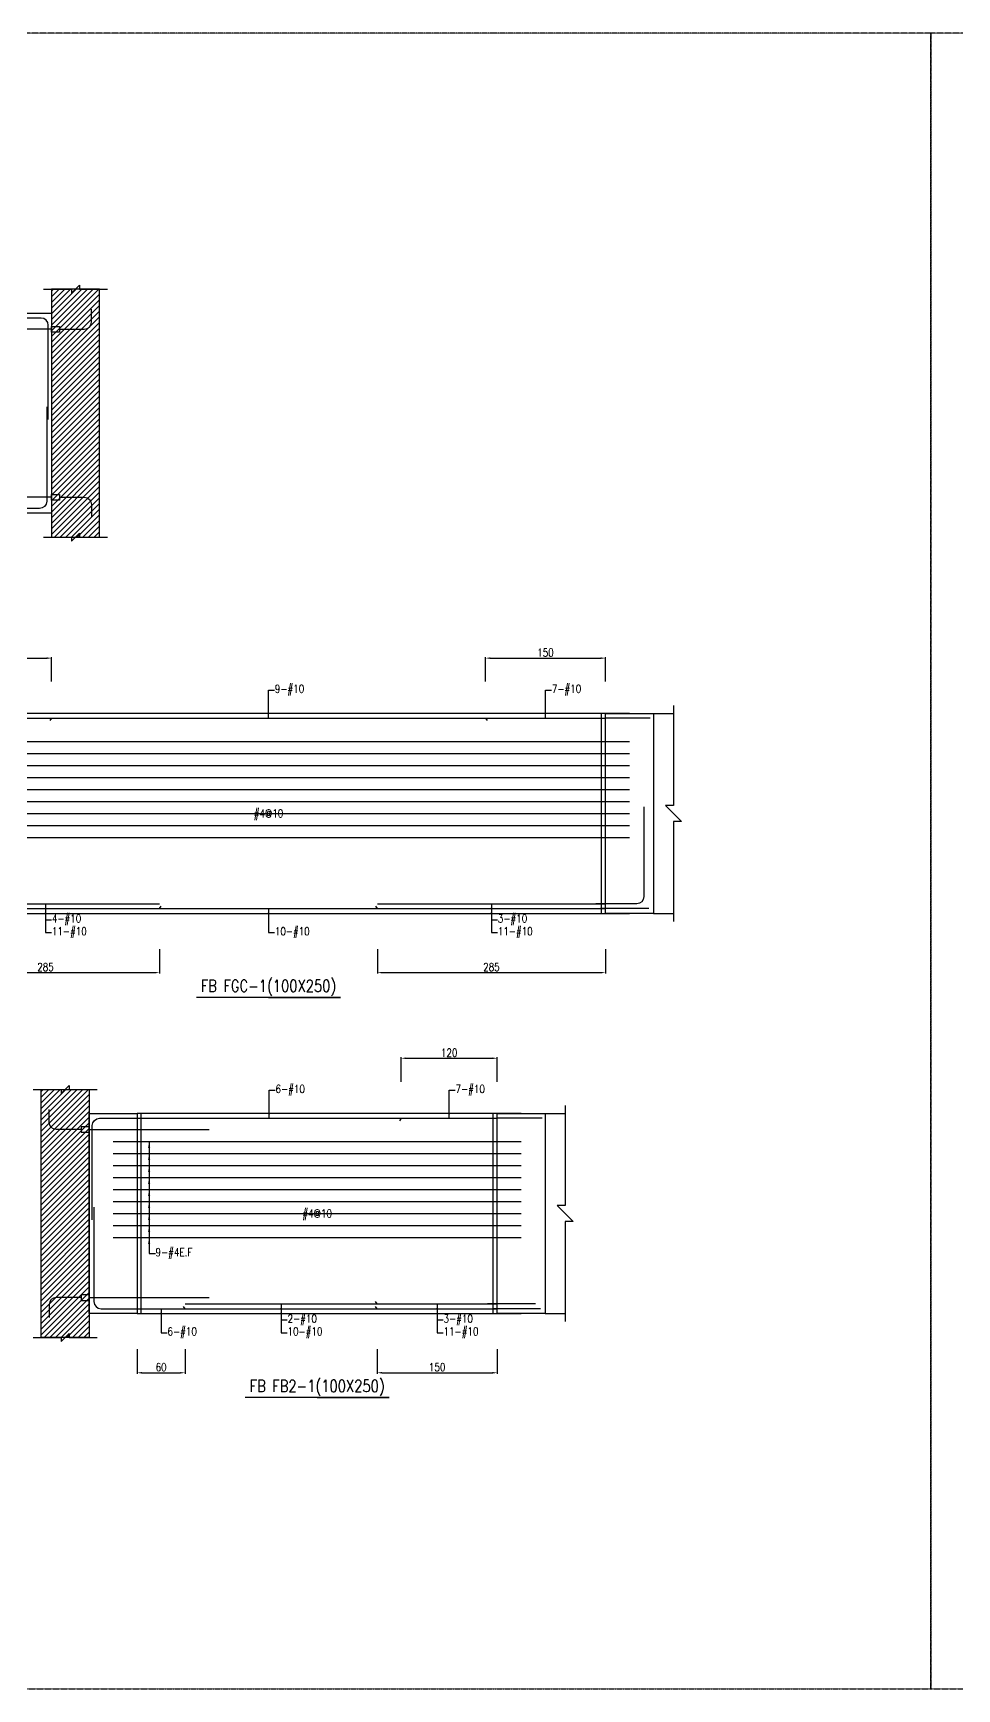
# Model space of a CAD drawing. Header units: millimetres. Extents: x 0 to 84580, y -12276 to 4373.
# Drawn here: x 2107 to 3262, y 0 to 2069 of the extents above; entities that cross this region are included whole.
import ezdxf
from ezdxf.enums import TextEntityAlignment as Align

# ---------------------------------------------------------------- set-up
doc = ezdxf.new("R2010")
doc.units = ezdxf.units.MM
doc.header["$MEASUREMENT"] = 0
doc.linetypes.add('CENTER', pattern=[2, 1.25, -0.25, 0.25, -0.25])
for name, color, linetype in [('S-DIM', 2, 'Continuous'), ('S-GRID', 1, 'CENTER'), ('S-LEADER', 2, 'Continuous'), ('S-RC', 130, 'Continuous'), ('S-REINF', 6, 'Continuous'), ('S-TEXT', 2, 'Continuous'), ('連續壁', 2, 'Continuous')]:
    doc.layers.add(name, color=color, linetype=linetype)
doc.styles.add('CS4', font='romans.shx', dxfattribs={"width": 0.8, "bigfont": 'lsp.shx'})
doc.styles.get("Standard").update_dxf_attribs({"font": 'arial.ttf'})
doc.dimstyles.new('ISO-25', dxfattribs={"dimtxt": 2.5, "dimasz": 2.5, "dimexe": 1.25, "dimexo": 0.625, "dimtad": 1, "dimtxsty": 'Standard', "dimcen": 2.5, "dimadec": 0, "dimazin": 0, "dimtfac": 1, "dimtmove": 0, "dimatfit": 3, "dimfxl": 0, "dimarcsym": 0})

# ---------------------------------------------------------------- blocks, each defined once
blk = doc.blocks.new('*D17')
at = {"layer": 'DEFPOINTS', "color": 0, "transparency": 16777216}
for p in [(2130, 1288), (1980, 1258), (2130, 1258)]:
    blk.add_point(p, dxfattribs=at)
at = {"layer": 'S-DIM', "color": 0, "lineweight": -2, "transparency": 16777216}
for p, q in [((1980, 1258.625), (1980, 1289.25)), ((1986, 1288), (2124, 1288)), ((2130, 1258.625), (2130, 1289.25))]:
    blk.add_line(p, q, dxfattribs=at)
at = {"layer": 'S-DIM', "color": 0, "transparency": 16777216}
for points in [[(1986, 1289), (1986, 1287), (1980, 1288)], [(2124, 1289), (2124, 1287), (2130, 1288)]]:
    blk.add_solid(points, dxfattribs=at)
at = {"layer": 'S-DIM', "color": 0, "transparency": 16777216, "insert": (2055, 1295), "char_height": 10, "attachment_point": 5, "style": 'CS4'}
blk.add_mtext('150', dxfattribs=at)
blk = doc.blocks.new('*D18')
at = {"layer": 'DEFPOINTS', "color": 0, "transparency": 16777216}
for p in [(2822.3, 1288), (2672.3, 1258), (2822.3, 1258)]:
    blk.add_point(p, dxfattribs=at)
at = {"layer": 'S-DIM', "color": 0, "lineweight": -2, "transparency": 16777216}
for p, q in [((2672.3, 1258.625), (2672.3, 1289.25)), ((2678.3, 1288), (2816.3, 1288)), ((2822.3, 1258.625), (2822.3, 1289.25))]:
    blk.add_line(p, q, dxfattribs=at)
at = {"layer": 'S-DIM', "color": 0, "transparency": 16777216}
for points in [[(2678.3, 1289), (2678.3, 1287), (2672.3, 1288)], [(2816.3, 1289), (2816.3, 1287), (2822.3, 1288)]]:
    blk.add_solid(points, dxfattribs=at)
at = {"layer": 'S-DIM', "color": 0, "transparency": 16777216, "insert": (2747.3, 1295), "char_height": 10, "attachment_point": 5, "style": 'CS4'}
blk.add_mtext('150', dxfattribs=at)
blk = doc.blocks.new('*D19')
at = {"layer": 'DEFPOINTS', "color": 0, "transparency": 16777216}
for p in [(1980, 925), (2265, 925), (2265, 895)]:
    blk.add_point(p, dxfattribs=at)
at = {"layer": 'S-DIM', "color": 0, "lineweight": -2, "transparency": 16777216}
for p, q in [((1980, 924.375), (1980, 893.75)), ((2265, 924.375), (2265, 893.75)), ((1986, 895), (2259, 895))]:
    blk.add_line(p, q, dxfattribs=at)
at = {"layer": 'S-DIM', "color": 0, "transparency": 16777216}
for points in [[(1986, 896), (1986, 894), (1980, 895)], [(2259, 896), (2259, 894), (2265, 895)]]:
    blk.add_solid(points, dxfattribs=at)
at = {"layer": 'S-DIM', "color": 0, "transparency": 16777216, "insert": (2122.5, 902), "char_height": 10, "attachment_point": 5, "style": 'CS4'}
blk.add_mtext('285', dxfattribs=at)
blk = doc.blocks.new('*D20')
at = {"layer": 'DEFPOINTS', "color": 0, "transparency": 16777216}
for p in [(2537.3, 925), (2822.3, 925), (2822.3, 895)]:
    blk.add_point(p, dxfattribs=at)
at = {"layer": 'S-DIM', "color": 0, "lineweight": -2, "transparency": 16777216}
for p, q in [((2537.3, 924.375), (2537.3, 893.75)), ((2822.3, 924.375), (2822.3, 893.75)), ((2543.3, 895), (2816.3, 895))]:
    blk.add_line(p, q, dxfattribs=at)
at = {"layer": 'S-DIM', "color": 0, "transparency": 16777216}
for points in [[(2543.3, 896), (2543.3, 894), (2537.3, 895)], [(2816.3, 896), (2816.3, 894), (2822.3, 895)]]:
    blk.add_solid(points, dxfattribs=at)
at = {"layer": 'S-DIM', "color": 0, "transparency": 16777216, "insert": (2679.8, 902), "char_height": 10, "attachment_point": 5, "style": 'CS4'}
blk.add_mtext('285', dxfattribs=at)
blk = doc.blocks.new('*D59')
at = {"layer": 'DEFPOINTS', "color": 0, "transparency": 16777216}
for p in [(2687, 788), (2567, 758), (2687, 758)]:
    blk.add_point(p, dxfattribs=at)
at = {"layer": 'S-DIM', "color": 0, "lineweight": -2, "transparency": 16777216}
for p, q in [((2567, 758.625), (2567, 789.25)), ((2573, 788), (2681, 788)), ((2687, 758.625), (2687, 789.25))]:
    blk.add_line(p, q, dxfattribs=at)
at = {"layer": 'S-DIM', "color": 0, "transparency": 16777216}
for points in [[(2573, 789), (2573, 787), (2567, 788)], [(2681, 789), (2681, 787), (2687, 788)]]:
    blk.add_solid(points, dxfattribs=at)
at = {"layer": 'S-DIM', "color": 0, "transparency": 16777216, "insert": (2627, 795), "char_height": 10, "attachment_point": 5, "style": 'CS4'}
blk.add_mtext('120', dxfattribs=at)
blk = doc.blocks.new('*D11')
at = {"layer": 'DEFPOINTS', "color": 0, "transparency": 16777216}
for p in [(2237, 425), (2297, 425), (2297, 395)]:
    blk.add_point(p, dxfattribs=at)
at = {"layer": 'S-DIM', "color": 0, "lineweight": -2, "transparency": 16777216}
for p, q in [((2237, 424.375), (2237, 393.75)), ((2297, 424.375), (2297, 393.75)), ((2243, 395), (2291, 395))]:
    blk.add_line(p, q, dxfattribs=at)
at = {"layer": 'S-DIM', "color": 0, "transparency": 16777216}
for points in [[(2243, 396), (2243, 394), (2237, 395)], [(2291, 396), (2291, 394), (2297, 395)]]:
    blk.add_solid(points, dxfattribs=at)
at = {"layer": 'S-DIM', "color": 0, "transparency": 16777216, "insert": (2267, 402), "char_height": 10, "attachment_point": 5, "style": 'CS4'}
blk.add_mtext('60', dxfattribs=at)
blk = doc.blocks.new('*D12')
at = {"layer": 'DEFPOINTS', "color": 0, "transparency": 16777216}
for p in [(2537, 425), (2687, 425), (2687, 395)]:
    blk.add_point(p, dxfattribs=at)
at = {"layer": 'S-DIM', "color": 0, "lineweight": -2, "transparency": 16777216}
for p, q in [((2537, 424.375), (2537, 393.75)), ((2687, 424.375), (2687, 393.75)), ((2543, 395), (2681, 395))]:
    blk.add_line(p, q, dxfattribs=at)
at = {"layer": 'S-DIM', "color": 0, "transparency": 16777216}
for points in [[(2543, 396), (2543, 394), (2537, 395)], [(2681, 396), (2681, 394), (2687, 395)]]:
    blk.add_solid(points, dxfattribs=at)
at = {"layer": 'S-DIM', "color": 0, "transparency": 16777216, "insert": (2612, 402), "char_height": 10, "attachment_point": 5, "style": 'CS4'}
blk.add_mtext('150', dxfattribs=at)

msp = doc.modelspace()

# ---------------------------------------------------------------- hatches: boundary and pattern name
at = {"layer": '連續壁'}
h = msp.add_hatch(dxfattribs=at)
h.set_pattern_fill('ANSI31', color=256, scale=40, style=0)
h.set_pattern_definition([(45, (2010, 0), (-3.535534, 3.535534), [])])
h.paths.add_polyline_path([(2190, 1439), (2130, 1439), (2130, 1749), (2190, 1749)], flags=16)
h = msp.add_hatch(dxfattribs=at)
h.set_pattern_fill('ANSI31', color=256, scale=40, style=0)
h.set_pattern_definition([(45, (1997, -1000), (-3.535534, 3.535534), [])])
h.paths.add_polyline_path([(2177, 439), (2117, 439), (2117, 749), (2177, 749)], flags=16)

# ---------------------------------------------------------------- linework, layer by layer
for p, q in [((2882.3, 1219), (2907.3, 1219)), ((2882.3, 969), (2907.3, 969)), ((2747, 719), (2772, 719)), ((2747, 469), (2772, 469))]:
    msp.add_line(p, q)
at = {"layer": 'S-GRID'}
for points in [[(0, 0), (3229, 0), (3229, 2069), (0, 2069), (0, 0)], [(3229, 0), (6458, 0), (6458, 2069), (3229, 2069), (3229, 0)]]:
    msp.add_lwpolyline(points, dxfattribs=at)
at = {"layer": 'S-RC'}
for points in [[(2120, 1749), (2155, 1748.993), (2154.999, 1743.993), (2165.001, 1753.991), (2165, 1748.991), (2200, 1748.984)], [(2130, 1439), (2190, 1439), (2190, 1749), (2130, 1749), (2130, 1439)], [(2130, 1469), (2070, 1469), (2070, 1719), (2130, 1719), (2130, 1469)], [(2130, 1699), (1980, 1699)], [(2130, 1702.5), (2140, 1702.5), (2140, 1695.5), (2130, 1695.5), (2130, 1702.5)], [(2130, 1492.5), (2140, 1492.5), (2140, 1485.5), (2130, 1485.5), (2130, 1492.5)], [(2130, 1489), (1980, 1489)], [(2120, 1439), (2155, 1438.993), (2154.999, 1433.993), (2165.001, 1443.991), (2165, 1438.991), (2200, 1438.984)], [(2907.3, 1229), (2907.3, 1104), (2897.3, 1104), (2917.3, 1084), (2907.3, 1084), (2907.3, 959)], [(2852.3, 1219), (1980, 1219)], [(2882.3, 969), (2822.3, 969), (2822.3, 1219), (2882.3, 1219), (2882.3, 969)], [(1980, 969), (2852.3, 969)], [(2401.15, 864), (2491.15, 864), (2311.15, 864)], [(2107, 749), (2142, 748.993), (2141.999, 743.993), (2152.001, 753.991), (2152, 748.991), (2187, 748.984)], [(2177, 439), (2117, 439), (2117, 749), (2177, 749), (2177, 439)], [(2772, 729), (2772, 604), (2762, 604), (2782, 584), (2772, 584), (2772, 459)], [(2237, 469), (2177, 469), (2177, 719), (2237, 719), (2237, 469)], [(2717, 719), (2237, 719)], [(2747, 469), (2687, 469), (2687, 719), (2747, 719), (2747, 469)], [(2177, 702.5), (2167, 702.5), (2167, 695.5), (2177, 695.5), (2177, 702.5)], [(2177, 699), (2327, 699)], [(2177, 492.5), (2167, 492.5), (2167, 485.5), (2177, 485.5), (2177, 492.5)], [(2177, 489), (2327, 489)], [(2237, 469), (2717, 469)], [(2107, 439), (2142, 438.993), (2141.999, 433.993), (2152.001, 443.991), (2152, 438.991), (2187, 438.984)], [(2462, 364), (2552, 364), (2372, 364)]]:
    msp.add_lwpolyline(points, dxfattribs=at)
for points in [[(2140, 1699), (2171, 1699, 0.41421356), (2180, 1708), (2180, 1724)], [(2140, 1489), (2171, 1489, -0.41421356), (2180, 1480), (2180, 1464)], [(2167, 699), (2136, 699, -0.41421356), (2127, 708), (2127, 724)], [(2167, 489), (2136, 489, 0.41421356), (2127, 480), (2127, 464)]]:
    msp.add_lwpolyline(points, format="xyb", dxfattribs=at)
at = {"layer": 'S-REINF'}
for points in [[(2126, 1586), (2126, 1704, 0.41421356), (2117, 1713), (2070, 1713)], [(2124, 1602), (2124, 1484, -0.41421356), (2115, 1475), (2064, 1475)], [(2870.3, 1102), (2870.3, 990, -0.41421356), (2861.3, 981), (2810.3, 981)], [(2181, 586), (2181, 704, -0.41421356), (2190, 713), (2237, 713)], [(2183, 602), (2183, 484, 0.41421356), (2192, 475), (2237, 475)]]:
    msp.add_lwpolyline(points, format="xyb", dxfattribs=at)
for points in [[(1980, 1213), (2130, 1213)], [(2130, 1213), (2128, 1210)], [(2130, 1213), (2672.3, 1213)], [(2672.3, 1213), (2674.3, 1210)], [(2672.3, 1213), (2822.3, 1213)], [(2878.3, 1213), (2822.3, 1213)], [(1980, 981), (2265, 981)], [(1980, 975), (2265, 975)], [(2265, 975), (2267, 978)], [(2265, 975), (2537.3, 975)], [(2537.3, 975), (2535.3, 978)], [(2537.3, 981), (2822.3, 981)], [(2537.3, 975), (2822.3, 975)], [(2876.3, 975), (2816.3, 975)], [(2237, 713), (2567, 713)], [(2567, 713), (2565, 710)], [(2567, 713), (2687, 713)], [(2743, 713), (2687, 713)], [(2297, 475), (2295, 478)], [(2297, 481), (2537, 481)], [(2537, 481), (2535, 484)], [(2537, 475), (2535, 478)], [(2537, 481), (2687, 481)], [(2735, 481), (2675, 481)], [(2237, 475), (2297, 475)], [(2297, 475), (2537, 475)], [(2537, 475), (2687, 475)], [(2741, 475), (2681, 475)]]:
    msp.add_lwpolyline(points, dxfattribs=at)
at = {"layer": 'S-REINF', "color": 1}
for points in [[(2817.344, 969), (2817.344, 1219)], [(1950, 1184), (2852.3, 1184)], [(1950, 1169), (2852.3, 1169)], [(1950, 1154), (2852.3, 1154)], [(1950, 1139), (2852.3, 1139)], [(1950, 1124), (2852.3, 1124)], [(1950, 1109), (2852.3, 1109)], [(1950, 1094), (2852.3, 1094)], [(1950, 1079), (2852.3, 1079)], [(1950, 1064), (2852.3, 1064)], [(2242, 469), (2242, 719)], [(2682, 469), (2682, 719)], [(2207, 684), (2717, 684)], [(2207, 669), (2717, 669)], [(2207, 654), (2717, 654)], [(2207, 639), (2717, 639)], [(2207, 624), (2717, 624)], [(2207, 609), (2717, 609)], [(2207, 594), (2717, 594)], [(2207, 579), (2717, 579)], [(2207, 564), (2717, 564)]]:
    msp.add_lwpolyline(points, dxfattribs=at)

# ---------------------------------------------------------------- texts
at = {"layer": 'S-LEADER', "char_height": 10, "attachment_point": 4, "style": 'CS4'}
for s, insert in [('9-#10', (2409.15, 1248)), ('7-#10', (2755.3, 1248)), ('4-#10', (2130.5, 961)), ('11-#10', (2130.5, 945)), ('10-#10', (2409.15, 945)), ('3-#10', (2687.8, 961)), ('11-#10', (2687.8, 945)), ('6-#10', (2410, 748)), ('7-#10', (2635, 748)), ('2-#10', (2425, 461)), ('3-#10', (2620, 461)), ('6-#10', (2275, 445)), ('10-#10', (2425, 445)), ('11-#10', (2620, 445))]:
    msp.add_mtext(s, dxfattribs=dict(at, insert=insert))
at = {"layer": 'S-LEADER', "color": 3, "insert": (2260, 544), "char_height": 10, "attachment_point": 4, "style": 'CS4'}
msp.add_mtext('9-#4E.F', dxfattribs=at)
at = {"layer": 'S-RC', "style": 'CS4', "width": 0.8}
for s, p in [('FB FGC-1(100X250)', (2401.15, 871)), ('FB FB2-1(100X250)', (2462, 371))]:
    msp.add_text(s, height=15, dxfattribs=at).set_placement(p, align=Align.CENTER)
at = {"layer": 'S-TEXT', "color": 1, "style": 'CS4', "width": 0.8}
for p in [(2401.172, 1089), (2462, 589)]:
    msp.add_text('#4@10', height=10, dxfattribs=at).set_placement(p, align=Align.CENTER)

# ---------------------------------------------------------------- dimensions: what is measured, and where the dimension line sits
at = {"layer": 'S-DIM'}
for p1, p2, distance, picture, middle in [((1980, 1258), (2130, 1258), 30, '*D17', (2055, 1295)), ((2672.3, 1258), (2822.3, 1258), 30, '*D18', (2747.3, 1295)), ((1980, 925), (2265, 925), -30, '*D19', (2122.5, 902)), ((2537.3, 925), (2822.3, 925), -30, '*D20', (2679.8, 902)), ((2567, 758), (2687, 758), 30, '*D59', (2627, 795)), ((2237, 425), (2297, 425), -30, '*D11', (2267, 402)), ((2537, 425), (2687, 425), -30, '*D12', (2612, 402))]:
    dim = msp.add_aligned_dim(p1=p1, p2=p2, distance=distance, dimstyle='ISO-25', override={"dimtxt": 10, "dimasz": 6, "dimgap": 2, "dimtxsty": 'CS4'}, dxfattribs=at)
    dim.commit()
    dim.dimension.update_dxf_attribs({"geometry": picture, "text_midpoint": middle})

# ---------------------------------------------------------------- leaders
at = {"layer": 'S-LEADER', "annotation_type": 0, "has_hookline": 1, "hookline_direction": 0}
for points, override, text_width in [([(2401.15, 1213), (2401.15, 1248), (2408.525, 1248)], {"dimasz": 6, "dimtad": 0}, 38.476), ([(2747.3, 1213), (2747.3, 1248), (2754.675, 1248)], {"dimasz": 6, "dimtad": 0}, 38.476), ([(2122.5, 981), (2122.5, 961), (2129.875, 961)], {"dimasz": 6, "dimtad": 0}, 38.476), ([(2122.5, 975), (2122.5, 945), (2129.875, 945)], {"dimasz": 6, "dimtad": 0}, 44.952), ([(2401.15, 975), (2401.15, 945), (2408.525, 945)], {"dimasz": 6, "dimtad": 0}, 44.952), ([(2679.8, 981), (2679.8, 961), (2687.175, 961)], {"dimasz": 6, "dimtad": 0}, 38.476), ([(2679.8, 975), (2679.8, 945), (2687.175, 945)], {"dimasz": 6, "dimtad": 0}, 44.952), ([(2402, 713), (2402, 748), (2409.375, 748)], {"dimasz": 6, "dimtad": 0}, 38.095), ([(2627, 713), (2627, 748), (2634.375, 748)], {"dimasz": 6, "dimtad": 0}, 38.476), ([(2252, 564), (2252, 544), (2259.375, 544)], {"dimasz": 8, "dimtad": 0}, 49.524), ([(2417, 481), (2417, 461), (2424.375, 461)], {"dimasz": 6, "dimtad": 0}, 38.476), ([(2612, 481), (2612, 461), (2619.375, 461)], {"dimasz": 6, "dimtad": 0}, 38.476), ([(2267, 475), (2267, 445), (2274.375, 445)], {"dimasz": 6, "dimtad": 0}, 38.095), ([(2417, 475), (2417, 445), (2424.375, 445)], {"dimasz": 6, "dimtad": 0}, 44.952), ([(2612, 475), (2612, 445), (2619.375, 445)], {"dimasz": 6, "dimtad": 0}, 44.952)]:
    msp.add_leader(points, dimstyle='ISO-25', override=override, dxfattribs=dict(at, text_width=text_width))
at = {"layer": 'S-LEADER'}
for points in [[(2252, 684), (2252, 544), (2260, 544)], [(2252, 669), (2252, 544), (2260, 544)], [(2252, 654), (2252, 544), (2260, 544)], [(2252, 639), (2252, 544), (2260, 544)], [(2252, 624), (2252, 544), (2260, 544)], [(2252, 609), (2252, 544), (2260, 544)], [(2252, 594), (2252, 544), (2260, 544)], [(2252, 579), (2252, 544), (2260, 544)]]:
    msp.add_leader(points, dimstyle='ISO-25', override={"dimasz": 8}, dxfattribs=at)

doc.saveas('drawing.dxf')
